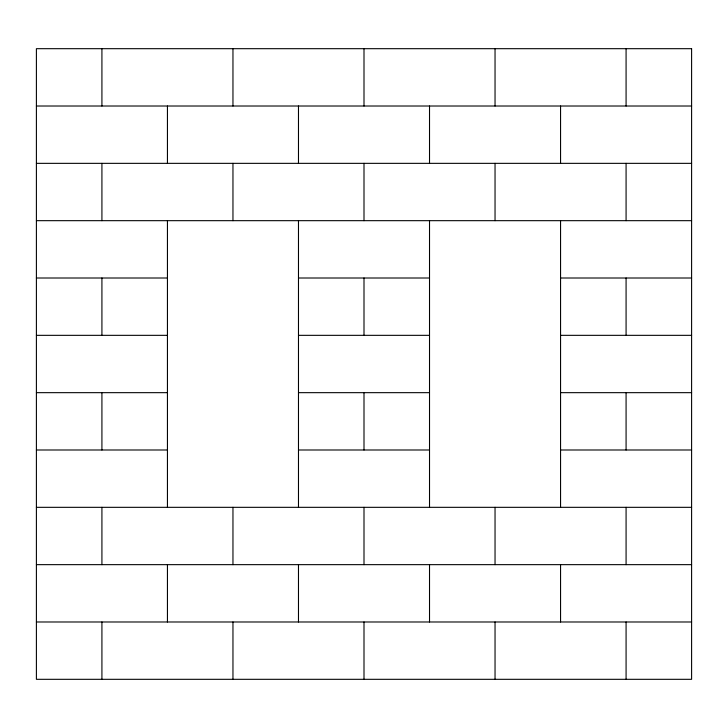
<?xml version="1.0" encoding="UTF-8"?>
<svg xmlns="http://www.w3.org/2000/svg" width="728" height="728" viewBox="0 0 728 728"><rect width="100%" height="100%" fill="white"/><g stroke="black" fill="none" stroke-linecap="round" stroke-linejoin="round"><path stroke-width="1.09" d="M36.4 106.015L691.6 106.015M36.4 163.345L691.6 163.345M36.4 220.675L691.6 220.675M36.4 278.005L167.44 278.005M298.48 278.005L429.52 278.005M560.56 278.005L691.6 278.005M36.4 335.335L167.44 335.335M298.48 335.335L429.52 335.335M560.56 335.335L691.6 335.335M36.4 392.665L167.44 392.665M298.48 392.665L429.52 392.665M560.56 392.665L691.6 392.665M36.4 449.995L167.44 449.995M298.48 449.995L429.52 449.995M560.56 449.995L691.6 449.995M36.4 507.325L691.6 507.325M36.4 564.655L691.6 564.655M36.4 621.985L691.6 621.985M626.08 48.685L626.08 106.015M626.08 163.345L626.08 220.675M626.08 278.005L626.08 335.335M626.08 392.665L626.08 449.995M626.08 507.325L626.08 564.655M626.08 621.985L626.08 679.315M560.56 106.015L560.56 163.345M560.56 220.675L560.56 507.325M560.56 564.655L560.56 621.985M495.04 48.685L495.04 106.015M495.04 163.345L495.04 220.675M495.04 507.325L495.04 564.655M495.04 621.985L495.04 679.315M429.52 106.015L429.52 163.345M429.52 220.675L429.52 507.325M429.52 564.655L429.52 621.985M364 48.685L364 106.015M364 163.345L364 220.675M364 278.005L364 335.335M364 392.665L364 449.995M364 507.325L364 564.655M364 621.985L364 679.315M298.48 106.015L298.48 163.345M298.48 220.675L298.48 507.325M298.48 564.655L298.48 621.985M232.96 48.685L232.96 106.015M232.96 163.345L232.96 220.675M232.96 507.325L232.96 564.655M232.96 621.985L232.96 679.315M167.44 106.015L167.44 163.345M167.44 220.675L167.44 507.325M167.44 564.655L167.44 621.985M101.92 48.685L101.92 106.015M101.92 163.345L101.92 220.675M101.92 278.005L101.92 335.335M101.92 392.665L101.92 449.995M101.92 507.325L101.92 564.655M101.92 621.985L101.92 679.315M691.6 48.685L36.4 48.685L36.4 679.315L691.6 679.315L691.6 48.685"/></g></svg>
